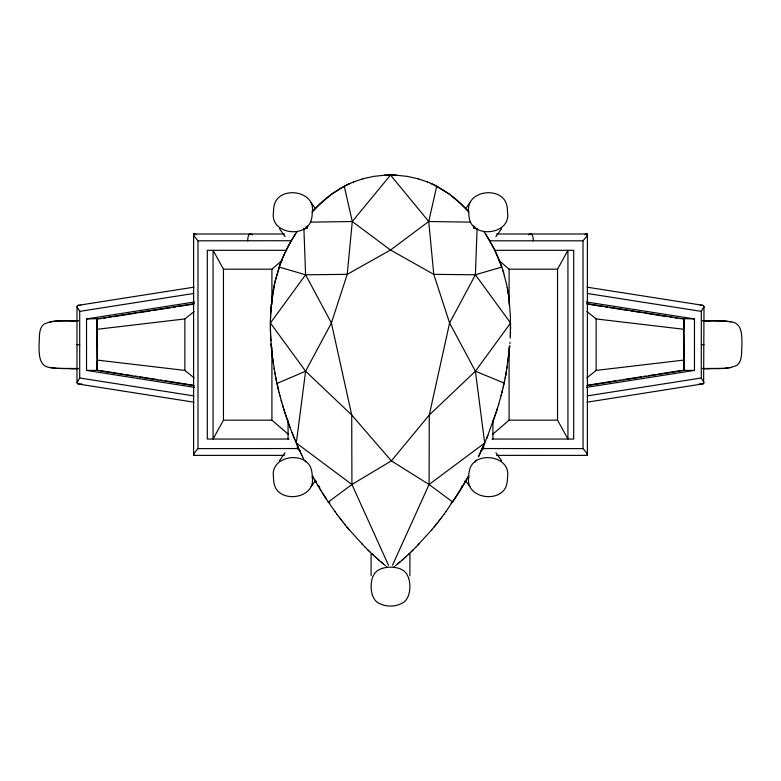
<?xml version="1.0" encoding="UTF-8"?>
<svg xmlns="http://www.w3.org/2000/svg" width="781" height="781" viewBox="0 0 781 781"><rect width="100%" height="100%" fill="white"/><g stroke="black" fill="none" stroke-linecap="round" stroke-linejoin="round"><path stroke-width="1.17" d="M80.814 305.312L77.797 305.391L76.997 306.464L76.997 382.856L77.895 383.988L82.015 384.047M270.421 322.69L270.441 329.133M510.257 338.124L510.432 316.861M587.078 402.186L703.613 383.754L704.003 306.542L703.037 305.351L587.078 287.174M392.501 565.219L429.081 484.484L429.277 415.004L449.602 323.002L475.404 274.785L477.103 228.218M270.411 324.886L270.441 321.469M510.589 325.833L510.559 329.611M270.431 322.387L270.46 320.239M270.451 320.854L270.548 317.164M510.52 331.495L510.462 333.389M76.997 382.768L79.701 377.984L79.701 311.375L76.997 306.708M270.499 318.697L270.519 318.082M270.529 317.779L270.577 316.549M270.568 316.852L270.626 315.319M510.393 335.283L510.354 336.22M270.597 315.934L270.714 313.464M270.685 314.079L270.753 312.79M704.003 306.669L701.299 311.375L701.299 377.984L704.003 382.729M194.166 385.687L96.912 370.409L97.459 360.119L96.912 318.941L194.166 303.672M586.834 385.687L684.088 370.409L683.541 329.24L684.088 318.941L586.834 303.672M270.734 313.152L270.831 311.326M270.773 312.42L270.929 309.862M270.861 310.955L271.036 308.388M312.263 477.181C316.071 499.147 278.514 504.048 274.19 483.937A27.833 27.833 0 0 1 273.506 477.084C269.611 455.108 307.226 450.217 311.531 470.328A27.833 27.833 0 0 1 312.215 477.181M468.737 212.178C464.929 190.203 502.486 185.312 506.81 205.423A27.833 27.833 0 0 1 507.494 212.266C511.389 234.241 473.774 239.142 469.469 219.031A27.833 27.833 0 0 1 468.785 212.178M510.003 342.371L509.925 343.552M270.958 309.491L271.095 307.655M271.066 308.017L271.417 303.985M509.778 345.446L506.234 372.42M271.153 306.923L271.241 305.82M509.593 347.574L509.681 346.627M271.28 305.459L274.502 283.962M353.461 182.012L349.995 183.486A79.486 62.168 -13.6 0 0 344.275 186.278L352.28 221.511L347.223 274.346L331.398 323.002L305.596 371.219L296.311 443.012L296.936 444.467M509.329 350.405L509.427 349.458M271.456 303.614L271.524 302.882M271.563 302.52L271.681 301.417A132.633 99.158 -81.1 0 1 273.36 289.741L273.77 287.574M508.929 354.174L508.099 360.754M507.191 366.836L506.967 368.232M193.473 234.144L194.518 236.614L197.993 240.812L197.993 448.548L194.479 452.804L193.473 455.206M506.41 371.492L505.893 374.284M587.546 455.167L586.482 452.746L583.075 448.616L583.007 240.812L586.482 236.614L587.546 234.183M506.156 372.888L505.717 375.212M505.541 376.13L505.815 374.743M505.366 377.057L505.629 375.671M273.838 287.193L274.356 284.684M505.18 377.984L505.453 376.598M505.268 377.516L504.018 383.471M504.604 380.747L504.311 382.134M274.434 284.313L275.244 280.721M503.257 386.868L504.214 382.592M274.59 283.591L279.325 266.741M503.735 384.75L503.93 383.901M480.686 451.438L484.689 443.012L475.404 371.219L449.602 323.002L433.777 274.346L428.72 221.511L436.725 186.278A79.486 62.168 13.6 0 0 431.005 183.486L427.539 182.012M503.452 386.019L502.447 390.256M502.652 389.407L502.027 391.945M502.242 391.105L501.812 392.794M275.595 279.295L280.037 264.72M501.919 392.374L500.484 397.851M501.051 395.742L501.275 394.903M500.601 397.431L498.59 404.558M498.708 404.138L496.677 410.806M497.204 409.137L497.458 408.307M497.077 409.556L487.715 435.739M496.413 411.636L492.499 423.165M279.442 266.399L280.535 263.382M280.164 264.378L281.043 262.045M280.662 263.041L281.56 260.708M281.17 261.703L282.097 259.38M281.697 260.366L282.644 258.062M487.871 435.329L487.022 437.438M486.67 438.297L487.198 436.999M486.846 437.868L484.689 443.012L429.081 484.484L391.359 460.888L351.723 415.004L305.596 371.219L270.421 323.002L305.596 274.785L303.897 228.218M282.244 259.038L283.425 256.246M282.79 257.71L283.718 255.582M283.571 255.914L284.011 254.928M283.864 255.26L284.304 254.274M284.157 254.606L284.45 253.952M284.528 253.776L285.055 252.644M480.618 452.15L479.514 454.542M284.831 253.122L286.539 249.569M479.065 455.499L478.382 456.924M285.514 251.667L288.521 245.732M476.234 460.019L475.238 462.02M286.705 249.237L289.897 243.213M288.687 245.41L289.029 244.785M289.204 244.473L290.249 242.588M223.454 420.168L213.067 439.039L213.067 250.32L223.454 269.191L223.454 420.168L271.915 420.168L288.365 434.314M557.546 269.191L567.933 250.32L567.933 439.039L557.546 420.168L557.546 269.191L509.085 269.191L499.03 260.542M468.512 476.088L465.154 482.023M290.073 242.901L291.313 240.724L197.993 240.812M290.6 241.964L296.985 231.635M464.451 482.102L465.496 480.276M464.627 482.931L462.762 486.094M291.498 240.411L293.334 237.346M462.225 487.002L446.078 511.496M461.229 487.51L462.313 485.714M473.559 228.452L474.809 226.383M293.519 237.034L294.086 236.135M294.271 235.823L294.847 234.925M295.042 234.622L295.618 233.724M296.389 232.533L296.79 231.937M279.432 460.702L285.065 452.775M466.267 207.726L469.762 202.787M311.238 486.563L314.733 481.633M495.935 236.584L501.568 228.648M445.648 512.082L446.058 511.516M334.942 511.516L328.313 502.007L351.919 484.484L391.359 460.888L429.277 415.004L475.404 371.219L510.579 323.002L475.404 274.785L433.777 274.346L390.5 250.027L352.28 221.511L310.975 222.136M445.629 512.102L443.94 514.415M443.92 514.445L442.202 516.729M305.576 228.774L307.694 225.992M442.183 516.758L441.324 517.891M441.304 517.92L440.445 519.033M440.006 519.609L440.425 519.062M439.986 519.638L439.117 520.751M439.098 520.781L437.77 522.469M436.413 524.168L437.75 522.489M436.852 523.621L437.301 523.055M435.964 524.734L436.394 524.188M435.944 524.754L434.129 526.98M435.027 525.877L431.815 529.762M352.28 221.511L390.5 175.051A88.458 69.197 13.6 0 1 396.436 175.217L407.223 176.379L417.532 178.634M431.795 529.782L415.717 547.364M312.42 211.68L315.348 208.527M312.751 211.251L322.621 201.42A87.902 67.088 -41.6 0 1 333.741 192.692L339.901 188.729M197.925 448.616L297.376 448.548L300.314 451.438M583.007 240.812L489.687 240.812M480.998 451.154L483.624 448.548L483.624 444.897M418.723 544.289L419.231 543.761M315.504 208.371L317.457 206.379M417.718 545.323L418.225 544.806M415.697 547.383L412.641 550.4M317.613 206.223L319.614 204.271M413.129 549.922L412.124 550.898M412.095 550.927L411.089 551.894M411.06 551.923L409 553.875M319.771 204.124L331.769 194.088L344.275 186.278A80.628 64.227 -13.6 0 1 349.995 183.486M409.498 553.417L407.418 555.34M407.389 555.369L405.837 556.794M405.798 556.824L403.699 558.708M404.197 558.269L403.162 559.186M403.133 559.216L401.541 560.602M402.049 560.162L400.458 561.539M223.454 269.191L271.915 269.191L281.97 260.542M492.635 434.314L509.085 420.168L557.546 420.168M399.921 561.998L400.428 561.559M399.892 562.027L397.734 563.843M398.798 562.955L399.345 562.486M398.251 563.413L395.508 565.678M97.459 329.24L184.863 318.941L194.127 311.482M586.873 377.867L596.137 370.409L683.541 360.119M393.858 567.006L394.395 566.567M470.025 222.136L428.72 221.511L390.5 250.027L347.223 274.346L305.596 274.785L279.207 267.073M340.262 188.514L344.275 186.278M193.61 233.997L193.61 455.362M587.39 455.362L587.39 233.997M305.596 371.219L276.982 383.471M353.461 182.012L362.745 178.839M77.915 320.659C66.531 321.264 54.358 319.185 43.736 324.261C38.142 329.357 39.782 337.948 39.05 344.675C39.118 353.139 38.454 366.309 49.886 367.529C59.151 368.935 68.572 368.573 77.915 368.7M703.085 368.7C714.469 368.095 726.642 370.174 737.264 365.098C742.858 360.002 741.218 351.401 741.95 344.675C741.882 336.22 742.546 323.051 731.114 321.821C721.849 320.415 712.428 320.786 703.085 320.659M382.007 568.343L377.936 570.325A13.902 13.902 0 0 0 374.294 573.967L372.625 577.149A29.141 29.141 0 0 0 372.4 594.995M528.454 234.73L530.758 233.988A6.863 2.314 -90 0 1 533.316 240.812M475.404 274.785L501.792 267.073L502.71 269.826M362.745 178.839L363.468 178.634M584.588 234.622L586.882 233.988L496.599 233.988M363.468 178.634L373.777 176.379L384.564 175.217A89.747 71.491 -13.6 0 1 390.5 175.051A89.747 71.491 13.6 0 1 396.436 175.217M78.393 305.312L193.922 287.174M79.701 311.375L193.717 293.471M194.586 387.376L86.535 370.409L86.535 318.941L194.586 301.974M101.393 318.57L86.535 318.941M103.795 318.189L106.196 317.808M108.598 317.437L111 317.057M113.401 316.686L136.216 313.103M138.608 312.722L150.616 310.838M153.017 310.457L171.029 307.636M173.431 307.255L175.832 306.874M178.234 306.503L193.844 304.053M588.357 385.121L615.975 380.777M618.376 380.406L620.778 380.025M623.179 379.654L641.191 376.823M643.593 376.442L645.985 376.071M648.386 375.69L655.591 374.558M657.992 374.187L680.807 370.604M586.414 387.376L694.465 370.409L694.465 318.941L586.414 301.974M587.283 395.889L701.299 377.984M56.886 321.001L49.886 321.821M724.114 368.359L731.114 367.529M77.846 368.525L57.999 368.359M703.183 320.845L710.124 320.659M57.999 321.001L77.641 320.806M703.359 320.806L723.001 321.001M702.802 320.854L710.69 320.659L703.574 320.815M723.001 368.359L703.154 368.525M70.876 368.7L78.012 368.525M284.401 233.988L194.118 233.988L196.412 234.622M286.607 250.32L207.297 250.32L207.297 439.039L289.019 439.039M494.393 250.32L573.703 250.32L573.703 439.039L491.981 439.039M700.186 305.312L702.607 305.312M694.465 318.941L679.607 318.57M731.114 321.821L724.114 321.001M76.997 344.675L79.701 344.675M701.299 344.675L704.003 344.675M49.886 367.529L56.886 368.359M86.535 370.409L98.992 370.409M682.008 370.409L694.465 370.409M698.985 384.047L702.607 384.047M483.624 448.548L583.075 448.616M194.118 455.372L284.401 455.372M496.599 455.372L586.882 455.372M77.426 320.815L70.31 320.659L78.198 320.854M702.988 368.525L710.124 368.7M70.876 320.659L77.817 320.845M586.873 311.482L596.137 318.941L683.541 329.24M97.459 360.119L184.863 370.409L194.127 377.867M587.283 293.471L701.299 311.375M587.156 304.053L602.766 306.503M605.168 306.874L607.569 307.255M609.971 307.636L627.983 310.457M630.384 310.838L642.392 312.722M644.784 313.103L667.599 316.686M670 317.057L672.402 317.437M674.804 317.808L677.205 318.189M100.193 370.604L123.007 374.187M125.409 374.558L132.614 375.69M135.015 376.071L137.407 376.442M139.809 376.823L157.821 379.654M160.222 380.025L162.624 380.406M165.025 380.777L192.643 385.121M79.701 377.984L193.717 395.889M78.393 384.047L193.922 402.186M417.532 178.634L418.255 178.839M418.255 178.839L427.539 182.012M252.546 234.73L250.242 233.988A6.863 2.314 90 0 0 247.684 240.812M475.404 371.219L504.116 383.051M430.653 183.33L431.005 183.486A80.628 64.227 13.6 0 1 436.725 186.278L449.231 194.088L461.229 204.124M436.725 186.278L447.259 192.692A87.902 67.088 41.6 0 1 458.379 201.42L468.249 211.251M429.081 484.484L452.687 502.007A263.07 191.482 -61.5 0 0 468.288 476.478M388.499 565.219L351.919 484.484L296.311 443.012L295.403 440.875M386.605 566.567L387.151 567.016M385.492 565.678L383.266 563.843M383.295 563.862L381.079 561.998M381.626 562.466L382.173 562.925M380.542 561.539L381.108 562.027M380.572 561.559L377.838 559.186M378.951 560.162L379.488 560.631M377.867 559.216L376.764 558.239M377.33 558.737L375.163 556.794M375.202 556.824L373.582 555.34M372 553.875L373.611 555.369M372.517 554.364L373.045 554.852M372.029 553.905L369.911 551.894M461.386 204.271L463.387 206.223M369.94 551.923L368.876 550.898M368.905 550.927L367.841 549.892M368.388 550.42L365.283 547.364M463.543 206.379L465.496 208.371M365.303 547.383L349.185 529.762M361.759 543.752L362.257 544.269M465.652 208.527L468.58 211.68M297.376 448.548L297.376 444.897M349.205 529.782L345.036 524.734M347.33 527.536L347.789 528.093M428.72 221.511L390.5 175.051A88.458 69.197 -13.6 0 0 384.564 175.217M346.432 526.443L346.891 526.999M344.587 524.168L345.056 524.754M344.606 524.188L343.23 522.469M343.25 522.489L341.883 520.751M341.902 520.781L340.555 519.033M341.014 519.638L339.676 517.891M473.296 225.982L475.414 228.774M339.696 517.92L338.798 516.729M338.817 516.758L337.06 514.415M337.08 514.445L335.352 512.082M334.922 511.496L335.371 512.102M495.935 452.775L501.568 460.702M314.733 207.726L311.238 202.787M466.267 481.633L469.762 486.563M279.432 228.648L285.065 236.584M328.02 501.578L328.313 502.007L325.716 498.093M483.82 231.352L484.21 231.937M483.986 231.566L486.475 235.384A109.76 76.802 61.4 0 1 496.433 253.659A103.258 72.252 61.4 0 1 501.792 267.073L494.617 249.881L485.382 233.724M326.292 498.971L325.15 497.214M324.584 496.345L325.433 497.653M324.3 495.896L324.867 496.775M324.3 495.906L323.314 494.363M323.598 494.803L324.017 495.457M323.041 493.914L323.451 494.578M322.338 492.801L323.178 494.129M322.485 493.036L320.825 490.361M320.552 489.921L320.952 490.575M320.679 490.136L319.859 488.789M318.111 485.88L320.005 489.023M306.191 226.383L307.441 228.452M318.687 485.714L319.771 487.51M317.838 485.431L318.238 486.094M317.974 485.645L316.246 482.717M315.983 482.258L316.373 482.931M315.504 480.276L316.549 482.102M315.719 481.809L316.11 482.482M315.329 481.116L315.846 482.023M315.456 481.35L313.259 477.464M314.811 480.208L315.202 480.901M313.777 478.382L312.488 476.088L313.005 477.006M305.596 274.785L331.398 323.002L351.723 415.004L351.919 484.484M305.752 462.02L304.766 460.019M303.184 458.096L303.526 458.808M302.843 457.383L302.501 456.67M302.618 456.924L301.603 454.776M301.71 455.02L301.046 453.585M301.154 453.82L300.05 451.428M299.826 450.949L300.158 451.682M299.504 450.237L299.943 451.193M299.064 449.27L299.719 450.715M299.289 449.758L297.786 446.39M297.991 446.878L296.526 443.501M295.589 441.304L294.691 439.156M294.867 439.586L292.006 432.518M293.978 437.438L294.33 438.297M293.285 435.739L293.627 436.569M292.641 434.129L292.963 434.929M292.162 432.918L289.839 426.836M290.141 427.656L289.234 425.206M289.536 426.026L288.648 423.575M408.697 578.047L406.706 573.967A13.902 13.902 0 0 0 403.064 570.325L399.882 568.666A29.141 29.141 0 0 0 382.036 568.441M372.303 595.024L374.294 599.105A13.882 13.882 0 0 0 377.233 602.229C384.906 607.335 396.094 607.345 403.767 602.229A13.882 13.882 0 0 0 406.706 599.105L408.375 595.923A29.141 29.141 0 0 0 408.6 578.077M288.941 424.395L284.85 412.466M288.501 423.165L286.773 418.245M286.207 416.595L286.49 417.415M285.661 414.945L285.934 415.775M285.387 414.115L283.669 408.727M502.71 269.826L503.149 271.202M284.059 409.976L284.587 411.636M283.923 409.556L283.161 407.057M503.149 271.212L506.488 283.952M283.415 407.887L282.654 405.388M503.364 271.915L503.784 273.311M282.907 406.227L282.41 404.558M282.537 404.978L281.677 402.039M281.804 402.469L281.209 400.37M281.443 401.209L280.516 397.851M504.38 275.42L504.575 276.123M280.623 398.271L279.842 395.323M279.949 395.742L279.188 392.794M279.295 393.214L278.553 390.256M277.948 387.718L278.661 390.685M278.251 388.987L278.456 389.836M278.143 388.567L277.743 386.868M277.167 384.32L277.851 387.298M277.45 385.599L277.645 386.449M277.265 384.75L276.201 379.83M506.498 283.962L507.23 287.564M276.005 378.902L276.298 380.288M275.82 377.984L276.103 379.371M275.634 377.057L275.918 378.443M272.344 356.526L275.732 377.516M275.371 375.671L275.547 376.598M507.23 287.574L507.63 289.731A132.633 99.158 81.1 0 1 509.31 301.417L510.432 316.852M275.107 374.284L274.844 372.888M274.268 369.628L274.033 368.232M273.233 363.097L272.237 355.58M272.12 354.642L272.286 356.048M272.013 353.705L272.178 355.111M271.915 352.758L272.071 354.174M271.358 347.096L271.964 353.227M271.768 351.343L271.866 352.29M271.534 348.99L271.28 346.149M271.222 345.446L271.319 346.627M271.183 344.968L271.241 345.68M271.153 344.499L271.202 345.212M271.114 344.03L271.163 344.733M271.134 344.265L270.861 340.243M468.737 477.181C464.929 499.147 502.486 504.048 506.81 483.937A27.833 27.833 0 0 0 507.494 477.084C511.389 455.118 473.774 450.207 469.469 470.328A27.833 27.833 0 0 0 468.785 477.181M312.263 212.178C316.071 190.203 278.514 185.312 274.19 205.423A27.833 27.833 0 0 0 273.506 212.266C269.611 234.241 307.226 239.142 311.531 219.031A27.833 27.833 0 0 0 312.215 212.178M270.89 340.721L270.831 339.774M270.841 340.008L270.773 338.827M270.792 339.061L270.558 333.858M270.743 338.124L270.646 336.23M270.626 335.752L270.421 328.186M270.519 332.911L270.441 329.611M270.421 327.717L270.411 325.355M510.589 323.939L510.589 324.886M684.088 318.941L684.088 370.409M596.137 318.941L596.137 370.409M509.085 269.191L509.085 304.502M509.085 347.115L509.085 420.168M492.928 420.774L492.928 439.039M409.908 554.002L409.908 575.792M371.092 554.002L371.092 575.792M288.072 420.774L288.072 439.039M271.915 269.191L271.915 304.502M271.915 347.115L271.915 420.168M184.863 318.941L184.863 370.409M96.912 318.941L96.912 370.409M97.42 361.837A17.153 10.387 -90 0 1 96.463 361.759M96.463 327.59A17.153 10.387 90 0 1 97.42 327.522M329.885 503.247A325.374 325.374 0 0 1 328.801 501.685M452.199 501.685A325.355 325.355 0 0 1 451.115 503.247M484.64 443.003A263.07 191.482 -61.5 0 1 478.724 456.153M507.64 289.741A125.106 88.214 81.1 0 1 509.31 301.417M684.537 361.759A17.153 10.387 90 0 1 683.58 361.837M683.58 327.522A17.153 10.387 -90 0 1 684.537 327.59"/></g></svg>
